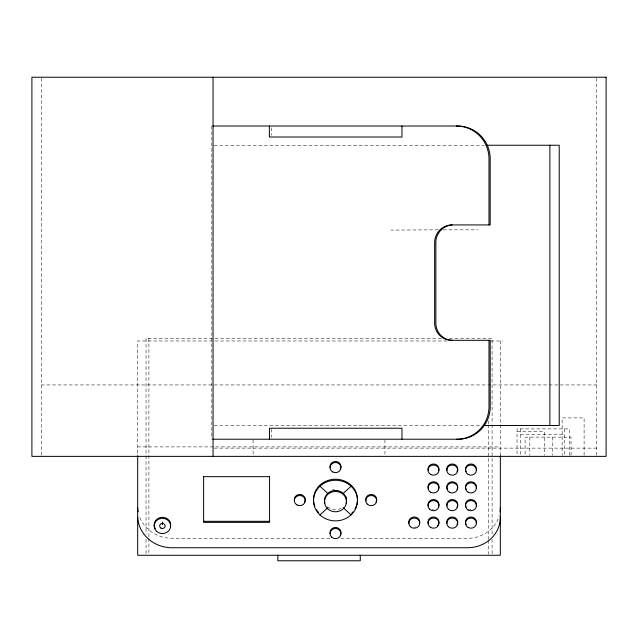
<?xml version="1.0" encoding="UTF-8"?>
<svg xmlns="http://www.w3.org/2000/svg" width="638" height="638" viewBox="0 0 638 638"><rect width="100%" height="100%" fill="white"/><g stroke="black" fill="none" stroke-linecap="round" stroke-linejoin="round"><path stroke-width="0.48" stroke-dasharray="3.19 2.39" d="M214.049 145.249L484.106 145.249M438.298 229.832L390.934 230.103M443.235 229.832L477.774 229.832M441.368 338.228L146.038 338.228L146.038 534.365M449.327 338.228L492.081 338.228L492.081 423.855M446.991 340.979L137.672 340.979L137.688 456.369M490.845 340.979L502.489 340.979M41.271 384.937L596.761 384.937M214.049 425.482L482.121 425.482M517.043 431.639L544.517 431.639L544.517 455.38M520.433 434.39L564.391 434.39M137.688 446.903L500.344 446.903M214.049 448.123L596.761 448.123M329.966 538.281L170.657 538.281A34.596 31.964 0 0 1 139.124 515.568M340.915 538.281L467.375 538.281A32.793 30.297 0 0 0 499.251 515.719M596.761 78.227L596.761 455.452M584.105 455.38L584.105 417.906L562.126 417.906L562.126 455.38M571.042 455.404L571.042 437.134L525.106 437.134L525.106 455.404M569.24 455.388L569.24 428.895L517.043 428.895L517.043 455.388M564.391 428.895L564.391 455.412M552.58 437.134L552.58 455.404M529.835 437.134L529.835 455.404M520.433 428.895L520.433 455.412M500.328 340.979L500.344 455.747M492.081 424.852L492.081 535.362M492.081 539.341L492.081 554.278M488.525 420.865L488.525 423.855M488.525 424.852L488.525 539.341M488.525 540.338L488.525 554.278M384.953 439.885L384.953 455.396M271.541 127.855L271.541 135.176M271.541 429.151L271.541 437.389M253.079 439.885L253.079 455.396M211.832 126.021L211.832 439.223M148.909 338.228L148.909 537.356M148.909 538.344L148.909 554.278M146.038 539.341L146.038 554.278M41.271 78.227L41.271 455.373M433.497 509.674A5.495 5.08 0 0 1 432.07 509.499M470.956 509.674A5.495 5.08 0 0 1 469.528 509.499M415.689 526.98A5.495 5.08 0 0 1 414.261 527.155M340.995 508.311A10.99 10.152 0 0 1 327.725 506.7M332.653 489.713A10.99 10.152 0 0 1 334.543 489.402"/><path stroke-width="0.96" d="M319.957 514.93A21.979 20.304 0 0 0 356.73 505.822A21.979 20.304 0 0 0 329.806 480.956A21.979 20.304 0 0 0 319.957 514.93L327.725 507.752M343.268 493.389L351.044 486.212M212.829 126.021L457.598 126.021A32.929 32.57 90 0 1 490.207 158.99L490.207 224.927L450.946 224.927A17.768 17.569 90 0 0 434.645 241.411L434.645 323.833A17.122 16.931 -90 0 0 450.946 340.317L490.207 340.317L490.207 406.254A32.466 32.115 -90 0 1 457.598 439.223L212.829 439.223M487.097 145.249L559.223 145.249L559.223 425.482L483.62 425.482M203.626 476.674L269.563 476.674M203.626 521.31L269.563 521.31M319.957 486.212L327.725 493.389M343.268 507.752L351.044 514.93M549.884 145.249L549.884 425.482M500.344 455.747L500.328 555.275L137.672 555.275L137.688 455.747M488.987 224.927L488.987 158.99A32.929 32.57 90 0 0 456.377 126.021M488.987 340.317L488.987 406.254A32.466 32.115 -90 0 1 456.377 439.223M401.972 126.021L401.972 137.011L269.372 137.011L269.372 126.021M401.972 439.223L401.972 428.234L269.459 428.234L269.459 439.223M360.271 555.275L360.271 560.77L277.849 560.77L277.849 555.275M269.563 476.618L269.563 522.362L203.626 522.362L203.626 476.618M213.052 77.23L213.052 456.369M162.411 522.051L162.411 524.779M500.344 507.824A32.793 30.297 0 0 1 500.08 511.804M138.143 511.74A34.596 31.964 0 0 1 137.688 507.824M137.688 517.282A34.596 31.964 0 0 0 170.657 547.747L467.375 547.747A32.793 30.297 0 0 0 500.344 517.282M428.186 505.91A5.495 5.08 0 0 1 433.497 499.522A5.495 5.08 0 0 1 438.8 505.91M446.951 505.91A5.495 5.08 0 0 1 452.98 499.562A5.495 5.08 0 0 1 457.023 507.13M466.195 507.13A5.495 5.08 0 0 1 470.238 499.562A5.495 5.08 0 0 1 476.259 505.91M428.186 523.391A5.495 5.08 0 0 1 433.497 516.995A5.495 5.08 0 0 1 438.8 523.391M438.25 524.611A5.495 5.08 0 0 1 437.381 525.664M446.951 523.391A5.495 5.08 0 0 1 452.98 517.043A5.495 5.08 0 0 1 457.023 524.611M466.195 524.611A5.495 5.08 0 0 1 470.238 517.043A5.495 5.08 0 0 1 476.259 523.391M428.186 488.142A5.495 5.08 0 0 1 434.215 481.794A5.495 5.08 0 0 1 438.25 489.362M447.501 489.362A5.495 5.08 0 0 1 452.262 481.754A5.495 5.08 0 0 1 457.023 489.362M466.195 489.362A5.495 5.08 0 0 1 470.238 481.794A5.495 5.08 0 0 1 476.259 488.142M428.186 470.373A5.495 5.08 0 0 1 433.497 463.985A5.495 5.08 0 0 1 438.8 470.373M446.951 470.373A5.495 5.08 0 0 1 452.98 464.025A5.495 5.08 0 0 1 457.023 471.602M408.958 523.391A5.495 5.08 0 0 1 414.261 516.995A5.495 5.08 0 0 1 419.573 523.391M155.273 528.711A8.238 7.616 0 0 1 161.334 517.354A8.238 7.616 0 0 1 170.378 526.868M466.195 471.602A5.495 5.08 0 0 1 470.238 464.025A5.495 5.08 0 0 1 476.259 470.373M346.115 496.89A10.99 10.152 0 0 1 346.49 499.522M294.477 500.83A5.495 5.08 0 0 1 300.498 494.482A5.495 5.08 0 0 1 304.541 502.058M324.886 503.199A10.99 10.152 0 0 1 335.5 490.415A10.99 10.152 0 0 1 346.115 503.199M313.521 499.522A21.979 20.304 0 0 1 340.724 479.792A21.979 20.304 0 0 1 354.991 508.901M352.934 511.883A21.979 20.304 0 0 1 351.697 513.239M318.665 512.577A21.979 20.304 0 0 1 316.464 509.674M314.845 506.46A21.979 20.304 0 0 1 313.537 500.399M330.189 467.837A5.495 5.08 0 0 1 336.218 461.489A5.495 5.08 0 0 1 340.253 469.058M365.909 500.83A5.495 5.08 0 0 1 371.93 494.482A5.495 5.08 0 0 1 375.973 502.058M330.189 533.831A5.495 5.08 0 0 1 336.218 527.482A5.495 5.08 0 0 1 340.253 535.051M452.167 340.317A17.122 16.931 -90 0 1 435.858 323.833L435.858 241.411A17.768 17.569 -90 0 1 452.167 224.927M606.1 77.23L31.9 77.23L31.9 456.369L606.1 456.369L606.1 77.23M156.589 531.334A8.238 7.616 0 0 0 170.378 527.921A8.238 7.616 0 0 0 160.282 518.598A8.238 7.616 0 0 0 156.589 531.334M161.039 528.152A2.743 2.536 0 0 0 165.162 525.951A2.743 2.536 0 0 0 161.039 523.75A2.743 2.536 0 0 0 161.039 528.152M449.511 474.505A5.495 5.08 0 0 0 457.757 470.11A5.495 5.08 0 0 0 449.511 465.716A5.495 5.08 0 0 0 449.511 474.505M430.746 474.505A5.495 5.08 0 0 0 438.992 470.11A5.495 5.08 0 0 0 430.746 465.716A5.495 5.08 0 0 0 430.746 474.505M430.746 492.273A5.495 5.08 0 0 0 438.992 487.879A5.495 5.08 0 0 0 430.746 483.484A5.495 5.08 0 0 0 430.746 492.273M449.511 492.273A5.495 5.08 0 0 0 457.757 487.879A5.495 5.08 0 0 0 449.511 483.484A5.495 5.08 0 0 0 449.511 492.273M468.204 474.505A5.495 5.08 0 0 0 476.45 470.11A5.495 5.08 0 0 0 468.204 465.716A5.495 5.08 0 0 0 468.204 474.505M468.204 492.273A5.495 5.08 0 0 0 476.45 487.879A5.495 5.08 0 0 0 468.204 483.484A5.495 5.08 0 0 0 468.204 492.273M429.605 509.236A5.495 5.08 0 0 0 438.8 506.963A5.495 5.08 0 0 0 432.07 500.742A5.495 5.08 0 0 0 429.605 509.236M448.378 509.236A5.495 5.08 0 0 0 457.566 506.963A5.495 5.08 0 0 0 450.843 500.742A5.495 5.08 0 0 0 448.378 509.236M410.378 526.717A5.495 5.08 0 0 0 419.573 524.444A5.495 5.08 0 0 0 412.842 518.223A5.495 5.08 0 0 0 410.378 526.717M430.746 527.522A5.495 5.08 0 0 0 438.992 523.128A5.495 5.08 0 0 0 430.746 518.734A5.495 5.08 0 0 0 430.746 527.522M448.378 526.717A5.495 5.08 0 0 0 457.566 524.444A5.495 5.08 0 0 0 450.843 518.223A5.495 5.08 0 0 0 448.378 526.717M468.204 510.041A5.495 5.08 0 0 0 476.45 505.647A5.495 5.08 0 0 0 468.204 501.253A5.495 5.08 0 0 0 468.204 510.041M468.204 527.522A5.495 5.08 0 0 0 476.45 523.128A5.495 5.08 0 0 0 468.204 518.734A5.495 5.08 0 0 0 468.204 527.522M297.037 504.969A5.495 5.08 0 0 0 305.275 500.567A5.495 5.08 0 0 0 297.037 496.173A5.495 5.08 0 0 0 297.037 504.969M327.725 508.797A10.99 10.152 0 0 0 346.115 504.251A10.99 10.152 0 0 0 332.653 491.81A10.99 10.152 0 0 0 327.725 508.797M332.749 471.968A5.495 5.08 0 0 0 340.995 467.574A5.495 5.08 0 0 0 332.749 463.18A5.495 5.08 0 0 0 332.749 471.968M367.329 504.156A5.495 5.08 0 0 0 376.524 501.883A5.495 5.08 0 0 0 369.793 495.67A5.495 5.08 0 0 0 367.329 504.156M331.616 537.156A5.495 5.08 0 0 0 340.804 534.883A5.495 5.08 0 0 0 334.073 528.663A5.495 5.08 0 0 0 331.616 537.156"/></g></svg>
